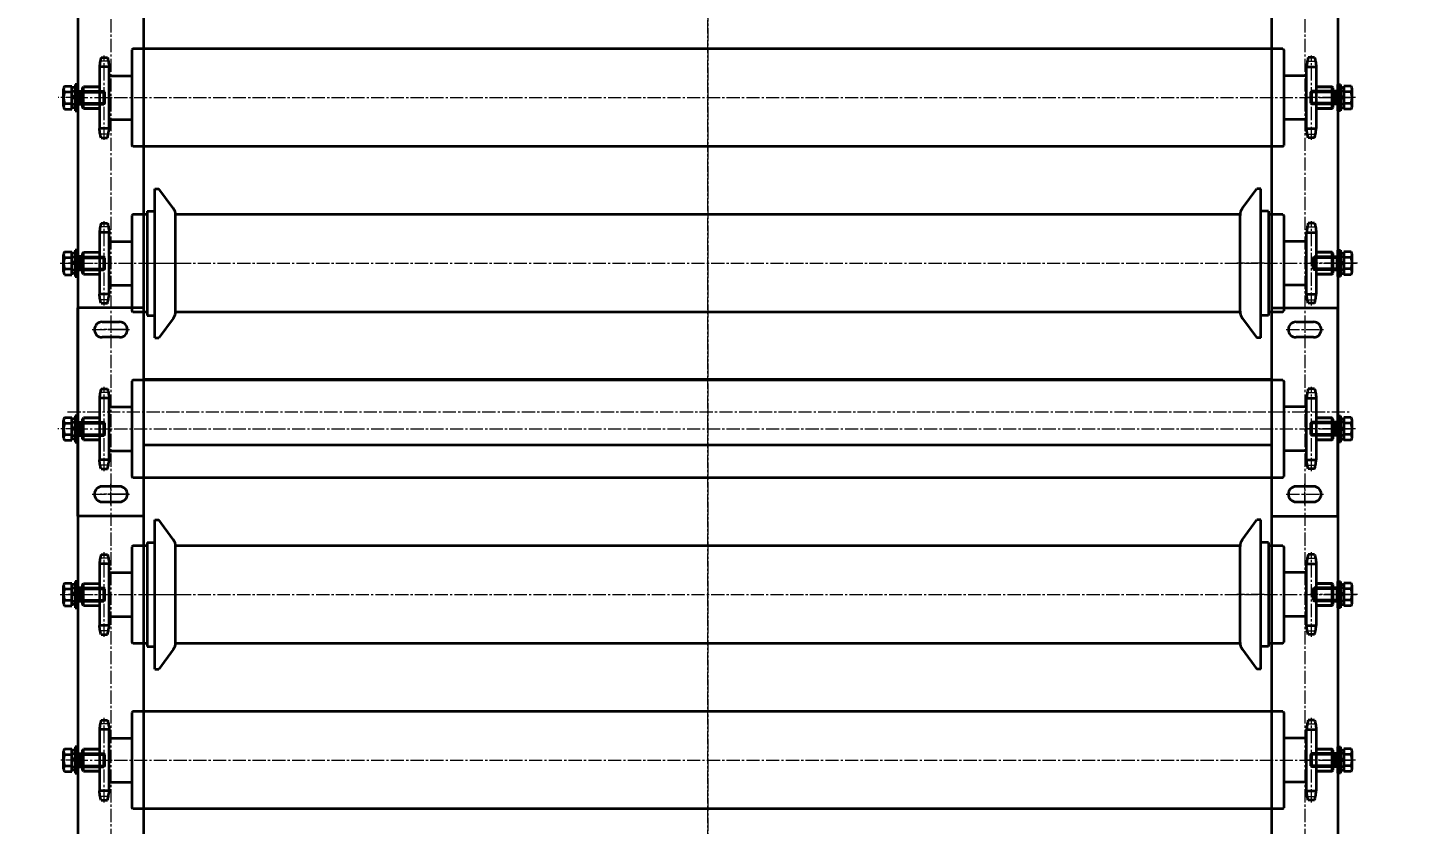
# Model space of a CAD drawing. Header units: millimetres. Extents: x -67280 to 67280, y -47520 to 47520.
# Drawn here: x -47868 to -46603, y -11058 to -10332 of the extents above; entities that cross this region are included whole.
import ezdxf

# ---------------------------------------------------------------- set-up
doc = ezdxf.new("R2010")
doc.units = ezdxf.units.MM
doc.linetypes.add('点画线', pattern=[18, 12, -2, 2, -2])
doc.layers.get('0').update_dxf_attribs({"lineweight": 35})
for name, color, linetype, lineweight in [('EB0', 7, 'Continuous', 35), ('EB0_1', 7, 'Continuous', 35), ('中心线层', 1, '点画线', 18), ('尺寸线层', 4, 'Continuous', 18), ('粗实线层', 7, 'Continuous', 35)]:
    doc.layers.add(name, color=color, linetype=linetype, lineweight=lineweight)
doc.styles.add('标准', font='', dxfattribs={"width": 0.667})
doc.styles.get('标准').set_extended_font_data('宋体')
doc.dimstyles.new('标准', dxfattribs={"dimscale": 160, "dimtxt": 2, "dimasz": 1, "dimexe": 1, "dimexo": 0, "dimgap": 1, "dimtad": 1, "dimdec": 1, "dimdsep": 46, "dimtxsty": '标准', "dimblk": '_CAXARROW', "dimcen": 0, "dimdle": 2, "dimaunit": 1, "dimadec": 0, "dimazin": 2, "dimtfac": 0.707107, "dimtdec": 3, "dimtmove": 0, "dimatfit": 3, "dimfxl": 0, "dimfrac": 2, "dimtolj": 1, "dimarcsym": 0})

# ---------------------------------------------------------------- blocks, each defined once
blk = doc.blocks.new('*X501')
at = {"layer": '尺寸线层', "linetype": 'Continuous', "lineweight": 18}
for points in [[(-51183.3, -8857.3), (-51163.3, -9017.3), (-51203.3, -9017.3)], [(-51183.3, -14032.3), (-51163.3, -13872.3), (-51203.3, -13872.3)]]:
    blk.add_hatch(color=0, dxfattribs=at).paths.add_polyline_path(points, flags=0)
at = {"layer": '尺寸线层', "color": 0}
for p, q in [((-50396.4, -8857.3), (-51343.3, -8857.3)), ((-46008, -14032.3), (-51343.3, -14032.3))]:
    blk.add_line(p, q, dxfattribs=at)
at = {"layer": '尺寸线层', "color": 0, "linetype": 'Continuous', "lineweight": 18}
blk.add_line((-51183.3, -8857.3), (-51183.3, -14032.3), dxfattribs=at)
at = {"layer": '尺寸线层', "color": 0, "insert": (-51503.3, -11444.8), "char_height": 320, "width": 1231.786, "attachment_point": 5, "rotation": 90, "line_spacing_factor": 1.15057, "style": '标准'}
blk.add_mtext('\\T1.1;5175', dxfattribs=at)
blk = doc.blocks.new('_CAXARROW')
blk.add_hatch(color=0).paths.add_polyline_path([(0, 0), (-1, 0.125), (-1, -0.125)], flags=0)
blk = doc.blocks.new('*X1829')
at = {"layer": 'EB0', "linetype": '点画线', "lineweight": 18}
for p, q in [((-545.5, 319.7), (-554.4, 319.7)), ((-550, 248), (-550, 325)), ((545.6, 319.7), (554.5, 319.7)), ((550, 248), (550, 325)), ((-573.5, 286.5), (-592, 286.5)), ((-576.9, 286.5), (588.1, 286.5)), ((590.1, 286.5), (546.6, 286.5)), ((573.5, 286.5), (582.6, 286.5)), ((-545.5, 253.3), (-554.4, 253.3)), ((545.6, 253.3), (554.5, 253.3)), ((-545.5, 168.7), (-554.4, 168.7)), ((-550, 97), (-550, 174)), ((545.6, 168.7), (554.5, 168.7)), ((550, 97), (550, 174)), ((-590.1, 135.5), (-546.6, 135.5)), ((-573.5, 135.5), (-582.6, 135.5)), ((-572.9, 135.5), (592.1, 135.5)), ((-507, 135.5), (-482, 135.5)), ((507, 135.5), (482, 135.5)), ((592.1, 135.5), (548.6, 135.5)), ((573.5, 135.5), (582.6, 135.5)), ((-545.5, 102.3), (-554.4, 102.3)), ((545.6, 102.3), (554.5, 102.3)), ((-545.5, 17.7), (-554.4, 17.7)), ((-550, -54), (-550, 23)), ((545.6, 17.7), (554.5, 17.7)), ((550, -54), (550, 23)), ((-573.5, -15.5), (-592.4, -15.5)), ((-576.9, -15.5), (588.1, -15.5)), ((590.1, -15.5), (546.6, -15.5)), ((573.5, -15.5), (582.6, -15.5)), ((-545.5, -48.7), (-554.4, -48.7)), ((545.6, -48.7), (554.5, -48.7)), ((-545.5, -133.3), (-554.4, -133.3)), ((-550, -205), (-550, -128)), ((545.6, -133.3), (554.5, -133.3)), ((550, -205), (550, -128)), ((-590.1, -166.5), (-546.6, -166.5)), ((-573.5, -166.5), (-582.6, -166.5)), ((-572.9, -166.5), (592.1, -166.5)), ((-507, -166.5), (-482, -166.5)), ((507, -166.5), (482, -166.5)), ((592.1, -166.5), (548.6, -166.5)), ((573.5, -166.5), (582.6, -166.5)), ((-545.5, -199.7), (-554.4, -199.7)), ((545.6, -199.7), (554.5, -199.7)), ((-545.5, -284.3), (-554.4, -284.3)), ((-550, -356), (-550, -279)), ((545.6, -284.3), (554.5, -284.3)), ((550, -356), (550, -279)), ((-573.5, -317.5), (-591.2, -317.5)), ((-576.9, -317.5), (588.1, -317.5)), ((590.1, -317.5), (546.6, -317.5)), ((573.5, -317.5), (582.6, -317.5)), ((-545.5, -350.7), (-554.4, -350.7)), ((545.6, -350.7), (554.5, -350.7))]:
    blk.add_line(p, q, dxfattribs=at)
at = {"layer": 'EB0'}
for p, q in [((-587.1, 278.7), (-587.1, 294.3)), ((-586.3, 296.9), (-579.6, 296.9)), ((-586.3, 291.7), (-579.6, 291.7)), ((-579.6, 276.1), (-579.6, 296.9)), ((-579.6, 295.7), (-579.6, 277.3)), ((-576.5, 295.7), (-579.6, 295.7)), ((-579.6, 280.5), (-579.6, 292.5)), ((-579.6, 292.5), (-550.5, 292.5)), ((-576.5, 298.5), (-576.5, 274.5)), ((-574, 298.5), (-576.5, 298.5)), ((-576.5, 295.7), (-576.5, 277.3)), ((-574, 293), (-576.5, 293)), ((-574, 274.5), (-574, 298.5)), ((-571.6, 280.5), (-571.6, 292.5)), ((-571.6, 291.6), (-549.6, 291.6)), ((-549.6, 291.6), (-550.5, 292.5)), ((-550.5, 280.5), (-550.5, 292.5)), ((-549.6, 281.4), (-549.6, 291.6)), ((549.6, 291.6), (550.5, 292.5)), ((549.6, 281.4), (549.6, 291.6)), ((571.6, 291.6), (549.6, 291.6)), ((579.6, 292.5), (550.5, 292.5)), ((550.5, 280.5), (550.5, 292.5)), ((571.6, 280.5), (571.6, 292.5)), ((574, 274.5), (574, 298.5)), ((574, 298.5), (576.5, 298.5)), ((574, 293), (576.5, 293)), ((576.5, 298.5), (576.5, 274.5)), ((576.5, 295.7), (576.5, 277.3)), ((576.5, 295.7), (579.6, 295.7)), ((579.6, 276.1), (579.6, 296.9)), ((586.3, 296.9), (579.6, 296.9)), ((579.6, 295.7), (579.6, 277.3)), ((579.6, 280.5), (579.6, 292.5)), ((586.3, 291.7), (579.6, 291.7)), ((587.1, 278.7), (587.1, 294.3)), ((-586.3, 281.3), (-579.6, 281.3)), ((-576.5, 287.3), (-579.6, 288.1)), ((-576.9, 285.8), (-579.6, 286.5)), ((-579.6, 280.5), (-550.5, 280.5)), ((-576.5, 285.7), (-576.9, 285.8)), ((-576.5, 280), (-574, 280)), ((-571.6, 281.4), (-549.6, 281.4)), ((-549.6, 281.4), (-550.5, 280.5)), ((549.6, 281.4), (550.5, 280.5)), ((571.6, 281.4), (549.6, 281.4)), ((579.6, 280.5), (550.5, 280.5)), ((576.5, 280), (574, 280)), ((576.5, 287.3), (579.6, 288.1)), ((576.5, 285.7), (576.9, 285.8)), ((576.9, 285.8), (579.6, 286.5)), ((586.3, 281.3), (579.6, 281.3)), ((-586.3, 276.1), (-579.6, 276.1)), ((-576.5, 277.3), (-579.6, 277.3)), ((-576.5, 274.5), (-574, 274.5)), ((576.5, 274.5), (574, 274.5)), ((576.5, 277.3), (579.6, 277.3)), ((586.3, 276.1), (579.6, 276.1)), ((-587.1, 127.7), (-587.1, 143.3)), ((-586.3, 145.9), (-579.6, 145.9)), ((-586.3, 140.7), (-579.6, 140.7)), ((-579.6, 125.1), (-579.6, 145.9)), ((-579.6, 144.7), (-579.6, 126.3)), ((-576.5, 144.7), (-579.6, 144.7)), ((-579.6, 129.5), (-579.6, 141.5)), ((-579.6, 141.5), (-550.5, 141.5)), ((-576.5, 147.5), (-576.5, 123.5)), ((-574, 147.5), (-576.5, 147.5)), ((-576.5, 144.7), (-576.5, 126.3)), ((-574, 142), (-576.5, 142)), ((-574, 123.5), (-574, 147.5)), ((-570, 141.6), (-574, 141.6)), ((-571.6, 129.5), (-571.6, 141.5)), ((-571.6, 140.6), (-549.6, 140.6)), ((-549.6, 140.6), (-550.5, 141.5)), ((-550.5, 129.5), (-550.5, 141.5)), ((-549.6, 130.4), (-549.6, 140.6)), ((551.6, 140.6), (552.5, 141.5)), ((551.6, 130.4), (551.6, 140.6)), ((573.6, 140.6), (551.6, 140.6)), ((579.6, 141.5), (552.5, 141.5)), ((552.5, 129.5), (552.5, 141.5)), ((570, 141.6), (574, 141.6)), ((573.6, 129.5), (573.6, 141.5)), ((574, 123.5), (574, 147.5)), ((574, 147.5), (576.5, 147.5)), ((574, 142), (576.5, 142)), ((576.5, 147.5), (576.5, 123.5)), ((576.5, 144.7), (576.5, 126.3)), ((576.5, 144.7), (579.6, 144.7)), ((579.6, 125.1), (579.6, 145.9)), ((586.3, 145.9), (579.6, 145.9)), ((579.6, 144.7), (579.6, 126.3)), ((579.6, 129.5), (579.6, 141.5)), ((586.3, 140.7), (579.6, 140.7)), ((587.1, 127.7), (587.1, 143.3)), ((-586.3, 130.3), (-579.6, 130.3)), ((-576.5, 136.3), (-579.6, 137.1)), ((-576.9, 134.8), (-579.6, 135.5)), ((-579.6, 129.5), (-550.5, 129.5)), ((-576.5, 134.7), (-576.9, 134.8)), ((-576.5, 129), (-574, 129)), ((-570, 129.4), (-574, 129.4)), ((-571.6, 130.4), (-549.6, 130.4)), ((-549.6, 130.4), (-550.5, 129.5)), ((551.6, 130.4), (552.5, 129.5)), ((573.6, 130.4), (551.6, 130.4)), ((579.6, 129.5), (552.5, 129.5)), ((570, 129.4), (574, 129.4)), ((576.5, 129), (574, 129)), ((576.5, 136.3), (579.6, 137.1)), ((576.5, 134.7), (576.9, 134.8)), ((576.9, 134.8), (579.6, 135.5)), ((586.3, 130.3), (579.6, 130.3)), ((-586.3, 125.1), (-579.6, 125.1)), ((-576.5, 126.3), (-579.6, 126.3)), ((-576.5, 123.5), (-574, 123.5)), ((576.5, 123.5), (574, 123.5)), ((576.5, 126.3), (579.6, 126.3)), ((586.3, 125.1), (579.6, 125.1)), ((-587.1, -23.3), (-587.1, -7.7)), ((-586.3, -5.1), (-579.6, -5.1)), ((-586.3, -10.3), (-579.6, -10.3)), ((-579.6, -25.9), (-579.6, -5.1)), ((-579.6, -6.3), (-579.6, -24.7)), ((-576.5, -6.3), (-579.6, -6.3)), ((-579.6, -21.5), (-579.6, -9.5)), ((-579.6, -9.5), (-550.5, -9.5)), ((-576.5, -3.5), (-576.5, -27.5)), ((-574, -3.5), (-576.5, -3.5)), ((-576.5, -6.3), (-576.5, -24.7)), ((-574, -9), (-576.5, -9)), ((-574, -27.5), (-574, -3.5)), ((-571.6, -21.5), (-571.6, -9.5)), ((-571.6, -10.4), (-549.6, -10.4)), ((-549.6, -10.4), (-550.5, -9.5)), ((-550.5, -21.5), (-550.5, -9.5)), ((-549.6, -20.6), (-549.6, -10.4)), ((549.6, -10.4), (550.5, -9.5)), ((549.6, -20.6), (549.6, -10.4)), ((571.6, -10.4), (549.6, -10.4)), ((579.6, -9.5), (550.5, -9.5)), ((550.5, -21.5), (550.5, -9.5)), ((571.6, -21.5), (571.6, -9.5)), ((574, -27.5), (574, -3.5)), ((574, -3.5), (576.5, -3.5)), ((574, -9), (576.5, -9)), ((576.5, -3.5), (576.5, -27.5)), ((576.5, -6.3), (576.5, -24.7)), ((576.5, -6.3), (579.6, -6.3)), ((579.6, -25.9), (579.6, -5.1)), ((586.3, -5.1), (579.6, -5.1)), ((579.6, -6.3), (579.6, -24.7)), ((579.6, -21.5), (579.6, -9.5)), ((586.3, -10.3), (579.6, -10.3)), ((587.1, -23.3), (587.1, -7.7)), ((-586.3, -20.7), (-579.6, -20.7)), ((-576.5, -14.7), (-579.6, -13.9)), ((-576.9, -16.2), (-579.6, -15.5)), ((-579.6, -21.5), (-550.5, -21.5)), ((-576.5, -24.7), (-579.6, -24.7)), ((-576.5, -16.3), (-576.9, -16.2)), ((-576.5, -22), (-574, -22)), ((-571.6, -20.6), (-549.6, -20.6)), ((-549.6, -20.6), (-550.5, -21.5)), ((549.6, -20.6), (550.5, -21.5)), ((571.6, -20.6), (549.6, -20.6)), ((579.6, -21.5), (550.5, -21.5)), ((576.5, -22), (574, -22)), ((576.5, -14.7), (579.6, -13.9)), ((576.5, -16.3), (576.9, -16.2)), ((576.5, -24.7), (579.6, -24.7)), ((576.9, -16.2), (579.6, -15.5)), ((586.3, -20.7), (579.6, -20.7)), ((-586.3, -25.9), (-579.6, -25.9)), ((-576.5, -27.5), (-574, -27.5)), ((576.5, -27.5), (574, -27.5)), ((586.3, -25.9), (579.6, -25.9)), ((-587.1, -174.3), (-587.1, -158.7)), ((-586.3, -156.1), (-579.6, -156.1)), ((-586.3, -161.3), (-579.6, -161.3)), ((-579.6, -176.9), (-579.6, -156.1)), ((-579.6, -157.3), (-579.6, -175.7)), ((-576.5, -157.3), (-579.6, -157.3)), ((-579.6, -172.5), (-579.6, -160.5)), ((-579.6, -160.5), (-550.5, -160.5)), ((-576.5, -154.5), (-576.5, -178.5)), ((-574, -154.5), (-576.5, -154.5)), ((-576.5, -157.3), (-576.5, -175.7)), ((-574, -160), (-576.5, -160)), ((-574, -178.5), (-574, -154.5)), ((-570, -160.4), (-574, -160.4)), ((-571.6, -172.5), (-571.6, -160.5)), ((-571.6, -161.4), (-549.6, -161.4)), ((-549.6, -161.4), (-550.5, -160.5)), ((-550.5, -172.5), (-550.5, -160.5)), ((-549.6, -171.6), (-549.6, -161.4)), ((551.6, -161.4), (552.5, -160.5)), ((551.6, -171.6), (551.6, -161.4)), ((573.6, -161.4), (551.6, -161.4)), ((579.6, -160.5), (552.5, -160.5)), ((552.5, -172.5), (552.5, -160.5)), ((570, -160.4), (574, -160.4)), ((573.6, -172.5), (573.6, -160.5)), ((574, -178.5), (574, -154.5)), ((574, -154.5), (576.5, -154.5)), ((574, -160), (576.5, -160)), ((576.5, -154.5), (576.5, -178.5)), ((576.5, -157.3), (576.5, -175.7)), ((576.5, -157.3), (579.6, -157.3)), ((579.6, -176.9), (579.6, -156.1)), ((586.3, -156.1), (579.6, -156.1)), ((579.6, -157.3), (579.6, -175.7)), ((579.6, -172.5), (579.6, -160.5)), ((586.3, -161.3), (579.6, -161.3)), ((587.1, -174.3), (587.1, -158.7)), ((-586.3, -171.7), (-579.6, -171.7)), ((-586.3, -176.9), (-579.6, -176.9)), ((-576.5, -165.7), (-579.6, -164.9)), ((-576.9, -167.2), (-579.6, -166.5)), ((-579.6, -172.5), (-550.5, -172.5)), ((-576.5, -175.7), (-579.6, -175.7)), ((-576.5, -167.3), (-576.9, -167.2)), ((-576.5, -173), (-574, -173)), ((-570, -172.6), (-574, -172.6)), ((-571.6, -171.6), (-549.6, -171.6)), ((-549.6, -171.6), (-550.5, -172.5)), ((551.6, -171.6), (552.5, -172.5)), ((573.6, -171.6), (551.6, -171.6)), ((579.6, -172.5), (552.5, -172.5)), ((570, -172.6), (574, -172.6)), ((576.5, -173), (574, -173)), ((576.5, -165.7), (579.6, -164.9)), ((576.5, -167.3), (576.9, -167.2)), ((576.5, -175.7), (579.6, -175.7)), ((576.9, -167.2), (579.6, -166.5)), ((586.3, -171.7), (579.6, -171.7)), ((586.3, -176.9), (579.6, -176.9)), ((-576.5, -178.5), (-574, -178.5)), ((576.5, -178.5), (574, -178.5)), ((-587.1, -325.3), (-587.1, -309.7)), ((-586.3, -307.1), (-579.6, -307.1)), ((-586.3, -312.3), (-579.6, -312.3)), ((-579.6, -327.9), (-579.6, -307.1)), ((-579.6, -308.3), (-579.6, -326.7)), ((-576.5, -308.3), (-579.6, -308.3)), ((-579.6, -323.5), (-579.6, -311.5)), ((-579.6, -311.5), (-550.5, -311.5)), ((-576.5, -316.7), (-579.6, -315.9)), ((-576.5, -305.5), (-576.5, -329.5)), ((-574, -305.5), (-576.5, -305.5)), ((-576.5, -308.3), (-576.5, -326.7)), ((-574, -311), (-576.5, -311)), ((-574, -329.5), (-574, -305.5)), ((-571.6, -323.5), (-571.6, -311.5)), ((-571.6, -312.4), (-549.6, -312.4)), ((-549.6, -312.4), (-550.5, -311.5)), ((-550.5, -323.5), (-550.5, -311.5)), ((-549.6, -322.6), (-549.6, -312.4)), ((549.6, -312.4), (550.5, -311.5)), ((549.6, -322.6), (549.6, -312.4)), ((571.6, -312.4), (549.6, -312.4)), ((579.6, -311.5), (550.5, -311.5)), ((550.5, -323.5), (550.5, -311.5)), ((571.6, -323.5), (571.6, -311.5)), ((574, -329.5), (574, -305.5)), ((574, -305.5), (576.5, -305.5)), ((574, -311), (576.5, -311)), ((576.5, -305.5), (576.5, -329.5)), ((576.5, -308.3), (576.5, -326.7)), ((576.5, -308.3), (579.6, -308.3)), ((576.5, -316.7), (579.6, -315.9)), ((579.6, -327.9), (579.6, -307.1)), ((586.3, -307.1), (579.6, -307.1)), ((579.6, -308.3), (579.6, -326.7)), ((579.6, -323.5), (579.6, -311.5)), ((586.3, -312.3), (579.6, -312.3)), ((587.1, -325.3), (587.1, -309.7)), ((-586.3, -322.7), (-579.6, -322.7)), ((-586.3, -327.9), (-579.6, -327.9)), ((-576.9, -318.2), (-579.6, -317.5)), ((-579.6, -323.5), (-550.5, -323.5)), ((-576.5, -326.7), (-579.6, -326.7)), ((-576.5, -318.3), (-576.9, -318.2)), ((-576.5, -324), (-574, -324)), ((-571.6, -322.6), (-549.6, -322.6)), ((-549.6, -322.6), (-550.5, -323.5)), ((549.6, -322.6), (550.5, -323.5)), ((571.6, -322.6), (549.6, -322.6)), ((579.6, -323.5), (550.5, -323.5)), ((576.5, -324), (574, -324)), ((576.5, -318.3), (576.9, -318.2)), ((576.5, -326.7), (579.6, -326.7)), ((576.9, -318.2), (579.6, -317.5)), ((586.3, -322.7), (579.6, -322.7)), ((586.3, -327.9), (579.6, -327.9)), ((-576.5, -329.5), (-574, -329.5)), ((576.5, -329.5), (574, -329.5))]:
    blk.add_line(p, q, dxfattribs=at)
at = {"layer": 'EB0', "linetype": 'Continuous', "lineweight": 18}
for p, q in [((-574, 296.7), (-576.5, 294.2)), ((574, 296.7), (576.5, 294.2)), ((-574, 279.7), (-576.5, 277.2)), ((574, 279.7), (576.5, 277.2)), ((-574, 275.5), (-575, 274.5)), ((574, 275.5), (575, 274.5)), ((-576.5, 143.5), (-574, 146)), ((574, 145.8), (575.7, 147.5)), ((574.4, 142), (576.5, 144.1)), ((-576.5, 126.5), (-574, 129)), ((574, 124.6), (576.5, 127.1)), ((-575.3, 123.5), (-574, 124.8)), ((-574, -5.3), (-576.5, -7.8)), ((574, -5.3), (576.5, -7.8)), ((-574, -22.3), (-576.5, -24.8)), ((574, -22.3), (576.5, -24.8)), ((-574, -26.5), (-575, -27.5)), ((574, -26.5), (575, -27.5)), ((-576.5, -158.5), (-574, -156)), ((574, -156.2), (575.7, -154.5)), ((574.4, -160), (576.5, -157.9)), ((-576.5, -175.5), (-574, -173)), ((574, -177.4), (576.5, -174.9)), ((-575.3, -178.5), (-574, -177.2)), ((-574, -307.3), (-576.5, -309.8)), ((574, -307.3), (576.5, -309.8)), ((-574, -324.3), (-576.5, -326.8)), ((-574, -328.5), (-575, -329.5)), ((574, -324.3), (576.5, -326.8)), ((574, -328.5), (575, -329.5))]:
    blk.add_line(p, q, dxfattribs=at)
at = {"layer": 'EB0', "color": 1, "linetype": '点画线', "lineweight": 18}
for p, q in [((-571, 286.5), (-579.5, 286.5)), ((571, 286.5), (579.5, 286.5)), ((-571, 135.5), (-579.5, 135.5)), ((573, 135.5), (581.5, 135.5)), ((-571, -15.5), (-579.5, -15.5)), ((571, -15.5), (579.5, -15.5)), ((-571, -166.5), (-579.5, -166.5)), ((573, -166.5), (581.5, -166.5)), ((-571, -317.5), (-579.5, -317.5)), ((571, -317.5), (579.5, -317.5))]:
    blk.add_line(p, q, dxfattribs=at)
at = {"layer": 'EB0'}
for centre, radius, start, end in [((-582.3, 294.3), 4.79, 147.1328, 212.8672), ((-569.1, 286.5), 18, 163.2213, 196.7787), ((582.3, 294.3), 4.79, 327.1328, 32.8672), ((569.1, 286.5), 18, 343.2213, 16.7787), ((-582.3, 278.7), 4.79, 147.1328, 212.8672), ((582.3, 278.7), 4.79, 327.1328, 32.8672), ((-582.3, 143.3), 4.79, 147.1328, 212.8672), ((-569.1, 135.5), 18, 163.2213, 196.7787), ((582.3, 143.3), 4.79, 327.1328, 32.8672), ((569.1, 135.5), 18, 343.2213, 16.7787), ((-582.3, 127.7), 4.79, 147.1328, 212.8672), ((582.3, 127.7), 4.79, 327.1328, 32.8672), ((-582.3, -7.7), 4.79, 147.1328, 212.8672), ((-569.1, -15.5), 18, 163.2213, 196.7787), ((582.3, -7.7), 4.79, 327.1328, 32.8672), ((569.1, -15.5), 18, 343.2213, 16.7787), ((-582.3, -23.3), 4.79, 147.1328, 212.8672), ((582.3, -23.3), 4.79, 327.1328, 32.8672), ((-582.3, -158.7), 4.79, 147.1328, 212.8672), ((-569.1, -166.5), 18, 163.2213, 196.7787), ((582.3, -158.7), 4.79, 327.1328, 32.8672), ((569.1, -166.5), 18, 343.2213, 16.7787), ((-582.3, -174.3), 4.79, 147.1328, 212.8672), ((582.3, -174.3), 4.79, 327.1328, 32.8672), ((-582.3, -309.7), 4.79, 147.1328, 212.8672), ((-569.1, -317.5), 18, 163.2213, 196.7787), ((582.3, -309.7), 4.79, 327.1328, 32.8672), ((569.1, -317.5), 18, 343.2213, 16.7787), ((-582.3, -325.3), 4.79, 147.1328, 212.8672), ((582.3, -325.3), 4.79, 327.1328, 32.8672)]:
    blk.add_arc(centre, radius, start, end, dxfattribs=at)
at = {"layer": 'EB0_1'}
for p, q in [((-574, 1690), (-574, -1030)), ((-514, -1030), (-514, 1690)), ((514, -1030), (514, 1690)), ((574, 1690), (574, -1030)), ((-574, -95), (-574, 95)), ((-514, 95), (-574, 95)), ((-514, -95), (-514, 95)), ((514, -95), (514, 95)), ((514, 95), (574, 95)), ((574, -95), (574, 95)), ((-552, 82), (-536, 82)), ((536, 82), (552, 82)), ((-536, 68), (-552, 68)), ((552, 68), (536, 68)), ((-514, 30), (514, 30)), ((-514, -30), (514, -30)), ((-536, -68), (-552, -68)), ((552, -68), (536, -68)), ((-552, -82), (-536, -82)), ((536, -82), (552, -82)), ((-514, -95), (-574, -95)), ((514, -95), (574, -95))]:
    blk.add_line(p, q, dxfattribs=at)
at = {"layer": 'EB0_1', "linetype": 'Continuous', "lineweight": 35}
for p, q in [((554.5, 125.5), (569, 125.5)), ((554.5, -176.5), (569, -176.5))]:
    blk.add_line(p, q, dxfattribs=at)
at = {"layer": 'EB0_1'}
for centre, start, end in [((-552, 75), 90, 270), ((-536, 75), 270, 90), ((536, 75), 90, 270), ((552, 75), 270, 90), ((-552, -75), 90, 270), ((-536, -75), 270, 90), ((536, -75), 90, 270), ((552, -75), 270, 90)]:
    blk.add_arc(centre, 7, start, end, dxfattribs=at)
at = {"layer": '中心线层'}
blk.add_line((0, 1790), (0, -1033), dxfattribs=at)
at = {"layer": '中心线层', "linetype": '点画线', "lineweight": 18}
for p, q in [((-544, 1690), (-544, -1030)), ((544, 1690), (544, -1030)), ((-544, 84.5), (-544, 65.5)), ((-544, 84.5), (-544, 65.5)), ((544, 84.5), (544, 65.5)), ((-560.9, 75), (-526, 75)), ((-534.5, 75), (-553.5, 75)), ((-529.5, 75), (-548.5, 75)), ((527.1, 75), (562, 75)), ((-583.5, 0), (585.2, 0)), ((-560.9, -75), (-526, -75)), ((-534.5, -75), (-553.5, -75)), ((-529.5, -75), (-548.5, -75)), ((-544, -84.5), (-544, -65.5)), ((-544, -84.5), (-544, -65.5)), ((527.1, -75), (562, -75)), ((544, -84.5), (544, -65.5))]:
    blk.add_line(p, q, dxfattribs=at)
at = {"layer": '粗实线层', "linetype": 'Continuous', "lineweight": 35}
for p, q in [((-524, 331), (-525, 330)), ((-525, 330), (-525, 243)), ((524, 331), (-524, 331)), ((524, 331), (525, 330)), ((525, 330), (525, 243)), ((-552.9, 323), (-547.1, 323)), ((552.9, 323), (547.1, 323)), ((-554.4, 314.6), (-554.4, 258.4)), ((-545.5, 314.6), (-554.4, 314.6)), ((-545.5, 258.4), (-545.5, 314.6)), ((-545.5, 306.5), (-525, 306.5)), ((545.6, 306.5), (525, 306.5)), ((545.6, 314.6), (554.5, 314.6)), ((545.6, 258.4), (545.6, 314.6)), ((554.5, 314.6), (554.5, 258.4)), ((-570, 295.5), (-569, 296.5)), ((-570, 277.5), (-570, 295.5)), ((-569, 276.5), (-569, 296.5)), ((-554.4, 296.5), (-569, 296.5)), ((-569, 296.5), (-554.4, 296.5)), ((554.5, 296.5), (569, 296.5)), ((569, 296.5), (554.5, 296.5)), ((570, 295.5), (569, 296.5)), ((569, 276.5), (569, 296.5)), ((570, 277.5), (570, 295.5)), ((-569, 276.5), (-570, 277.5)), ((-554.4, 276.5), (-569, 276.5)), ((-569, 276.5), (-554.4, 276.5)), ((-545.5, 266.5), (-525, 266.5)), ((545.6, 266.5), (525, 266.5)), ((554.5, 276.5), (569, 276.5)), ((569, 276.5), (554.5, 276.5)), ((569, 276.5), (570, 277.5)), ((-545.5, 258.4), (-554.4, 258.4)), ((545.6, 258.4), (554.5, 258.4)), ((-552.9, 250), (-547.1, 250)), ((-524, 242), (-525, 243)), ((524, 242), (-524, 242)), ((524, 242), (525, 243)), ((552.9, 250), (547.1, 250)), ((-504, 203.5), (-500.3, 203.5)), ((-504, 67.5), (-504, 203.5)), ((-487.1, 185.7), (-500.3, 203.5)), ((487.1, 185.7), (500.3, 203.5)), ((504, 203.5), (500.3, 203.5)), ((504, 67.5), (504, 203.5)), ((-524, 180), (-525, 179)), ((-525, 179), (-525, 92)), ((-511, 180), (-524, 180)), ((-511, 183), (-504, 183)), ((-511, 183), (-511, 88)), ((485, 180), (-485, 180)), ((-485, 91.8), (-485, 179.2)), ((485, 91.8), (485, 179.2)), ((511, 183), (504, 183)), ((511, 183), (511, 88)), ((524, 180), (511, 180)), ((524, 180), (525, 179)), ((525, 179), (525, 92)), ((-552.9, 172), (-547.1, 172)), ((552.9, 172), (547.1, 172)), ((-545.5, 163.6), (-554.4, 163.6)), ((-554.4, 163.6), (-554.4, 107.4)), ((-545.5, 107.4), (-545.5, 163.6)), ((-545.5, 155.5), (-525, 155.5)), ((545.6, 155.5), (525, 155.5)), ((545.6, 163.6), (554.5, 163.6)), ((545.6, 107.4), (545.6, 163.6)), ((554.5, 163.6), (554.5, 107.4)), ((-570, 144.5), (-569, 145.5)), ((-570, 126.5), (-570, 144.5)), ((-569, 125.5), (-569, 145.5)), ((-569, 145.5), (-554.4, 145.5)), ((554.5, 145.5), (569, 145.5)), ((569, 145.5), (554.5, 145.5)), ((570, 144.5), (569, 145.5)), ((569, 125.5), (569, 145.5)), ((570, 126.5), (570, 144.5)), ((-569, 125.5), (-570, 126.5)), ((569, 125.5), (570, 126.5)), ((-569, 125.5), (-554.4, 125.5)), ((-545.5, 115.5), (-525, 115.5)), ((545.6, 115.5), (525, 115.5)), ((569, 125.5), (554.5, 125.5)), ((-545.5, 107.4), (-554.4, 107.4)), ((545.6, 107.4), (554.5, 107.4)), ((-552.9, 99), (-547.1, 99)), ((-524, 91), (-525, 92)), ((-511, 91), (-524, 91)), ((485, 91), (-485, 91)), ((524, 91), (511, 91)), ((524, 91), (525, 92)), ((552.9, 99), (547.1, 99)), ((-511, 88), (-504, 88)), ((-487.1, 85.3), (-500.3, 67.5)), ((487.1, 85.3), (500.3, 67.5)), ((511, 88), (504, 88)), ((-504, 67.5), (-500.3, 67.5)), ((504, 67.5), (500.3, 67.5)), ((-524, 29), (-525, 28)), ((-525, 28), (-525, -59)), ((524, 29), (-524, 29)), ((524, 29), (525, 28)), ((525, 28), (525, -59)), ((-552.9, 21), (-547.1, 21)), ((552.9, 21), (547.1, 21)), ((-554.4, 12.6), (-554.4, -43.6)), ((-545.5, 12.6), (-554.4, 12.6)), ((-545.5, -43.6), (-545.5, 12.6)), ((-545.5, 4.5), (-525, 4.5)), ((545.6, 4.5), (525, 4.5)), ((545.6, 12.6), (554.5, 12.6)), ((545.6, -43.6), (545.6, 12.6)), ((554.5, 12.6), (554.5, -43.6)), ((-570, -6.5), (-569, -5.5)), ((-570, -24.5), (-570, -6.5)), ((-569, -25.5), (-569, -5.5)), ((-554.4, -5.5), (-569, -5.5)), ((-569, -5.5), (-554.4, -5.5)), ((554.5, -5.5), (569, -5.5)), ((569, -5.5), (554.5, -5.5)), ((570, -6.5), (569, -5.5)), ((569, -25.5), (569, -5.5)), ((570, -24.5), (570, -6.5)), ((-569, -25.5), (-570, -24.5)), ((569, -25.5), (570, -24.5)), ((-554.4, -25.5), (-569, -25.5)), ((-569, -25.5), (-554.4, -25.5)), ((-545.5, -35.5), (-525, -35.5)), ((545.6, -35.5), (525, -35.5)), ((554.5, -25.5), (569, -25.5)), ((569, -25.5), (554.5, -25.5)), ((-545.5, -43.6), (-554.4, -43.6)), ((545.6, -43.6), (554.5, -43.6)), ((-552.9, -52), (-547.1, -52)), ((-524, -60), (-525, -59)), ((524, -60), (-524, -60)), ((524, -60), (525, -59)), ((552.9, -52), (547.1, -52)), ((-504, -98.5), (-500.3, -98.5)), ((-504, -234.5), (-504, -98.5)), ((-487.1, -116.3), (-500.3, -98.5)), ((487.1, -116.3), (500.3, -98.5)), ((504, -98.5), (500.3, -98.5)), ((504, -234.5), (504, -98.5)), ((-524, -122), (-525, -123)), ((-525, -123), (-525, -210)), ((-511, -122), (-524, -122)), ((-511, -119), (-504, -119)), ((-511, -119), (-511, -214)), ((485, -122), (-485, -122)), ((-485, -210.2), (-485, -122.8)), ((485, -210.2), (485, -122.8)), ((511, -119), (504, -119)), ((511, -119), (511, -214)), ((524, -122), (511, -122)), ((524, -122), (525, -123)), ((525, -123), (525, -210)), ((-545.5, -138.4), (-554.4, -138.4)), ((-554.4, -138.4), (-554.4, -194.6)), ((-552.9, -130), (-547.1, -130)), ((-545.5, -194.6), (-545.5, -138.4)), ((545.6, -138.4), (554.5, -138.4)), ((545.6, -194.6), (545.6, -138.4)), ((552.9, -130), (547.1, -130)), ((554.5, -138.4), (554.5, -194.6)), ((-545.5, -146.5), (-525, -146.5)), ((545.6, -146.5), (525, -146.5)), ((-570, -157.5), (-569, -156.5)), ((-570, -175.5), (-570, -157.5)), ((-569, -176.5), (-569, -156.5)), ((-569, -156.5), (-554.4, -156.5)), ((554.5, -156.5), (569, -156.5)), ((569, -156.5), (554.5, -156.5)), ((570, -157.5), (569, -156.5)), ((569, -176.5), (569, -156.5)), ((570, -175.5), (570, -157.5)), ((-569, -176.5), (-570, -175.5)), ((-569, -176.5), (-554.4, -176.5)), ((569, -176.5), (554.5, -176.5)), ((569, -176.5), (570, -175.5)), ((-545.5, -186.5), (-525, -186.5)), ((545.6, -186.5), (525, -186.5)), ((-545.5, -194.6), (-554.4, -194.6)), ((545.6, -194.6), (554.5, -194.6)), ((-552.9, -203), (-547.1, -203)), ((-524, -211), (-525, -210)), ((-511, -211), (-524, -211)), ((-511, -214), (-504, -214)), ((485, -211), (-485, -211)), ((511, -214), (504, -214)), ((524, -211), (511, -211)), ((524, -211), (525, -210)), ((552.9, -203), (547.1, -203)), ((-487.1, -216.7), (-500.3, -234.5)), ((487.1, -216.7), (500.3, -234.5)), ((-504, -234.5), (-500.3, -234.5)), ((504, -234.5), (500.3, -234.5)), ((-524, -273), (-525, -274)), ((-525, -274), (-525, -361)), ((524, -273), (-524, -273)), ((524, -273), (525, -274)), ((525, -274), (525, -361)), ((-554.4, -289.4), (-554.4, -345.6)), ((-545.5, -289.4), (-554.4, -289.4)), ((-552.9, -281), (-547.1, -281)), ((-545.5, -345.6), (-545.5, -289.4)), ((545.6, -289.4), (554.5, -289.4)), ((545.6, -345.6), (545.6, -289.4)), ((552.9, -281), (547.1, -281)), ((554.5, -289.4), (554.5, -345.6)), ((-545.5, -297.5), (-525, -297.5)), ((545.6, -297.5), (525, -297.5)), ((-570, -308.5), (-569, -307.5)), ((-570, -326.5), (-570, -308.5)), ((-569, -327.5), (-569, -307.5)), ((-554.4, -307.5), (-569, -307.5)), ((-569, -307.5), (-554.4, -307.5)), ((554.5, -307.5), (569, -307.5)), ((569, -307.5), (554.5, -307.5)), ((570, -308.5), (569, -307.5)), ((569, -327.5), (569, -307.5)), ((570, -326.5), (570, -308.5)), ((-569, -327.5), (-570, -326.5)), ((-554.4, -327.5), (-569, -327.5)), ((-569, -327.5), (-554.4, -327.5)), ((554.5, -327.5), (569, -327.5)), ((569, -327.5), (554.5, -327.5)), ((569, -327.5), (570, -326.5)), ((-545.5, -337.5), (-525, -337.5)), ((545.6, -337.5), (525, -337.5)), ((-545.5, -345.6), (-554.4, -345.6)), ((-552.9, -354), (-547.1, -354)), ((545.6, -345.6), (554.5, -345.6)), ((552.9, -354), (547.1, -354)), ((-524, -362), (-525, -361)), ((524, -362), (-524, -362)), ((524, -362), (525, -361))]:
    blk.add_line(p, q, dxfattribs=at)
for centre, start, end in [((-496, 179.2), 0, 36.4128), ((496, 179.2), 143.5872, 180), ((-496, 91.8), 323.5872, 0), ((496, 91.8), 180, 216.4128), ((-496, -122.8), 360, 36.4128), ((496, -122.8), 143.5872, 180), ((-496, -210.2), 323.5872, 0), ((496, -210.2), 180, 216.4128)]:
    blk.add_arc(centre, 11, start, end, dxfattribs=at)
for points, knots in [([(-552.9, 323), (-553.2, 321.9), (-553.9, 319.1), (-554.2, 316.3), (-554.4, 314.6)], [0, 0, 0, 0, 1910.852669, 4775.56778, 4775.56778, 4775.56778, 4775.56778]), ([(-547.1, 323), (-546.8, 321.9), (-546.1, 319.1), (-545.8, 316.3), (-545.5, 314.6)], [0, 0, 0, 0, 1893.483305, 4732.158585, 4732.158585, 4732.158585, 4732.158585]), ([(547.1, 323), (546.8, 321.9), (546.1, 319.1), (545.8, 316.3), (545.6, 314.6)], [0, 0, 0, 0, 1179.311365, 2947.313231, 2947.313231, 2947.313231, 2947.313231]), ([(552.9, 323), (553.2, 321.9), (553.9, 319.1), (554.2, 316.3), (554.5, 314.6)], [0, 0, 0, 0, 1193.986211, 2983.988337, 2983.988337, 2983.988337, 2983.988337]), ([(-552.9, 250), (-553.2, 251.1), (-553.9, 253.9), (-554.2, 256.7), (-554.4, 258.4)], [0, 0, 0, 0, 1785.606569, 4462.555033, 4462.555033, 4462.555033, 4462.555033]), ([(-547.1, 250), (-546.8, 251.1), (-546.1, 253.9), (-545.8, 256.7), (-545.5, 258.4)], [0, 0, 0, 0, 1767.905121, 4418.315901, 4418.315901, 4418.315901, 4418.315901]), ([(547.1, 250), (546.8, 251.1), (546.1, 253.9), (545.8, 256.7), (545.6, 258.4)], [0, 0, 0, 0, 1177.854389, 2943.671984, 2943.671984, 2943.671984, 2943.671984]), ([(552.9, 250), (553.2, 251.1), (553.9, 253.9), (554.2, 256.7), (554.5, 258.4)], [0, 0, 0, 0, 1193.98521, 2983.985836, 2983.985836, 2983.985836, 2983.985836]), ([(-552.9, 172), (-553.2, 170.9), (-553.9, 168.1), (-554.2, 165.3), (-554.4, 163.6)], [0, 0, 0, 0, 1636.89949, 4090.909043, 4090.909043, 4090.909043, 4090.909043]), ([(-547.1, 172), (-546.8, 170.9), (-546.1, 168.1), (-545.8, 165.3), (-545.5, 163.6)], [0, 0, 0, 0, 1618.788723, 4045.646946, 4045.646946, 4045.646946, 4045.646946]), ([(547.1, 172), (546.8, 170.9), (546.1, 168.1), (545.8, 165.3), (545.6, 163.6)], [0, 0, 0, 0, 1203.336189, 3007.35563, 3007.35563, 3007.35563, 3007.35563]), ([(552.9, 172), (553.2, 170.9), (553.9, 168.1), (554.2, 165.3), (554.5, 163.6)], [0, 0, 0, 0, 1220.861781, 3051.155265, 3051.155265, 3051.155265, 3051.155265]), ([(-552.9, 99), (-553.2, 100.1), (-553.9, 102.9), (-554.2, 105.7), (-554.4, 107.4)], [0, 0, 0, 0, 1529.2697, 3821.922654, 3821.922654, 3821.922654, 3821.922654]), ([(-547.1, 99), (-546.8, 100.1), (-546.1, 102.9), (-545.8, 105.7), (-545.5, 107.4)], [0, 0, 0, 0, 1510.931738, 3776.092757, 3776.092757, 3776.092757, 3776.092757]), ([(547.1, 99), (546.8, 100.1), (546.1, 102.9), (545.8, 105.7), (545.6, 107.4)], [0, 0, 0, 0, 1253.021938, 3131.529339, 3131.529339, 3131.529339, 3131.529339]), ([(552.9, 99), (553.2, 100.1), (553.9, 102.9), (554.2, 105.7), (554.5, 107.4)], [0, 0, 0, 0, 1271.150466, 3176.835821, 3176.835821, 3176.835821, 3176.835821]), ([(-552.9, 21), (-553.2, 19.9), (-553.9, 17.1), (-554.2, 14.3), (-554.4, 12.6)], [0, 0, 0, 0, 1409.827281, 3523.41436, 3523.41436, 3523.41436, 3523.41436]), ([(-547.1, 21), (-546.8, 19.9), (-546.1, 17.1), (-545.8, 14.3), (-545.5, 12.6)], [0, 0, 0, 0, 1391.345183, 3477.224242, 3477.224242, 3477.224242, 3477.224242]), ([(547.1, 21), (546.8, 19.9), (546.1, 17.1), (545.8, 14.3), (545.6, 12.6)], [0, 0, 0, 0, 1338.737187, 3345.747308, 3345.747308, 3345.747308, 3345.747308]), ([(552.9, 21), (553.2, 19.9), (553.9, 17.1), (554.2, 14.3), (554.5, 12.6)], [0, 0, 0, 0, 1357.199709, 3391.888504, 3391.888504, 3391.888504, 3391.888504]), ([(-552.9, -52), (-553.2, -50.9), (-553.9, -48.1), (-554.2, -45.3), (-554.4, -43.6)], [0, 0, 0, 0, 1329.08843, 3321.633314, 3321.633314, 3321.633314, 3321.633314]), ([(-547.1, -52), (-546.8, -50.9), (-546.1, -48.1), (-545.8, -45.3), (-545.5, -43.6)], [0, 0, 0, 0, 1310.698201, 3275.67279, 3275.67279, 3275.67279, 3275.67279]), ([(547.1, -52), (546.8, -50.9), (546.1, -48.1), (545.8, -45.3), (545.6, -43.6)], [0, 0, 0, 0, 1426.201008, 3564.335278, 3564.335278, 3564.335278, 3564.335278]), ([(552.9, -52), (553.2, -50.9), (553.9, -48.1), (554.2, -45.3), (554.5, -43.6)], [0, 0, 0, 0, 1444.660996, 3610.470141, 3610.470141, 3610.470141, 3610.470141]), ([(-552.9, -130), (-553.2, -131.1), (-553.9, -133.9), (-554.2, -136.7), (-554.4, -138.4)], [0, 0, 0, 0, 1253.87755, 3133.667666, 3133.667666, 3133.667666, 3133.667666]), ([(-547.1, -130), (-546.8, -131.1), (-546.1, -133.9), (-545.8, -136.7), (-545.5, -138.4)], [0, 0, 0, 0, 1236.002592, 3088.994903, 3088.994903, 3088.994903, 3088.994903]), ([(547.1, -130), (546.8, -131.1), (546.1, -133.9), (545.8, -136.7), (545.6, -138.4)], [0, 0, 0, 0, 1553.339684, 3882.077915, 3882.077915, 3882.077915, 3882.077915]), ([(552.9, -130), (553.2, -131.1), (553.9, -133.9), (554.2, -136.7), (554.5, -138.4)], [0, 0, 0, 0, 1571.569398, 3927.637281, 3927.637281, 3927.637281, 3927.637281]), ([(-552.9, -203), (-553.2, -201.9), (-553.9, -199.1), (-554.2, -196.3), (-554.4, -194.6)], [0, 0, 0, 0, 1213.12579, 3031.821619, 3031.821619, 3031.821619, 3031.821619]), ([(-547.1, -203), (-546.8, -201.9), (-546.1, -199.1), (-545.8, -196.3), (-545.5, -194.6)], [0, 0, 0, 0, 1196.026227, 2989.086708, 2989.086708, 2989.086708, 2989.086708]), ([(547.1, -203), (546.8, -201.9), (546.1, -199.1), (545.8, -196.3), (545.6, -194.6)], [0, 0, 0, 0, 1665.810823, 4163.163712, 4163.163712, 4163.163712, 4163.163712]), ([(552.9, -203), (553.2, -201.9), (553.9, -199.1), (554.2, -196.3), (554.5, -194.6)], [0, 0, 0, 0, 1683.773739, 4208.056301, 4208.056301, 4208.056301, 4208.056301]), ([(-552.9, -281), (-553.2, -282.1), (-553.9, -284.9), (-554.2, -287.7), (-554.4, -289.4)], [0, 0, 0, 0, 1200.314561, 2999.804033, 2999.804033, 2999.804033, 2999.804033]), ([(-547.1, -281), (-546.8, -282.1), (-546.1, -284.9), (-545.8, -287.7), (-545.5, -289.4)], [0, 0, 0, 0, 1184.838955, 2961.127682, 2961.127682, 2961.127682, 2961.127682]), ([(547.1, -281), (546.8, -282.1), (546.1, -284.9), (545.8, -287.7), (545.6, -289.4)], [0, 0, 0, 0, 1820.017936, 4548.555287, 4548.555287, 4548.555287, 4548.555287]), ([(552.9, -281), (553.2, -282.1), (553.9, -284.9), (554.2, -287.7), (554.5, -289.4)], [0, 0, 0, 0, 1837.541104, 4592.348867, 4592.348867, 4592.348867, 4592.348867]), ([(-552.9, -354), (-553.2, -352.9), (-553.9, -350.1), (-554.2, -347.3), (-554.4, -345.6)], [0, 0, 0, 0, 1211.128837, 3026.830873, 3026.830873, 3026.830873, 3026.830873]), ([(-547.1, -354), (-546.8, -352.9), (-546.1, -350.1), (-545.8, -347.3), (-545.5, -345.6)], [0, 0, 0, 0, 1197.228745, 2992.092018, 2992.092018, 2992.092018, 2992.092018]), ([(547.1, -354), (546.8, -352.9), (546.1, -350.1), (545.8, -347.3), (545.6, -345.6)], [0, 0, 0, 0, 1948.688063, 4870.125298, 4870.125298, 4870.125298, 4870.125298]), ([(552.9, -354), (553.2, -352.9), (553.9, -350.1), (554.2, -347.3), (554.5, -345.6)], [0, 0, 0, 0, 1965.869342, 4913.064434, 4913.064434, 4913.064434, 4913.064434])]:
    blk.add_open_spline(points, degree=3, knots=knots, dxfattribs=at)
blk = doc.blocks.new('*X1855')
at = {"layer": '尺寸线层', "linetype": 'Continuous', "lineweight": 18}
for points in [[(-48563, -8992.3), (-48583, -9152.3), (-48543, -9152.3)], [(-48563, -11712.3), (-48583, -11552.3), (-48543, -11552.3)]]:
    blk.add_hatch(color=0, dxfattribs=at).paths.add_polyline_path(points, flags=0)
at = {"layer": '尺寸线层', "color": 0}
for p, q in [((-47822, -8992.3), (-48723, -8992.3)), ((-47822, -11712.3), (-48723, -11712.3))]:
    blk.add_line(p, q, dxfattribs=at)
at = {"layer": '尺寸线层', "color": 0, "linetype": 'Continuous', "lineweight": 18}
blk.add_line((-48563, -11712.3), (-48563, -8992.3), dxfattribs=at)
at = {"layer": '尺寸线层', "color": 0, "insert": (-48883, -10352.3), "char_height": 320, "width": 1243.644, "attachment_point": 5, "rotation": 90, "line_spacing_factor": 1.15057, "style": '标准'}
blk.add_mtext('\\T1.1;2720', dxfattribs=at)

msp = doc.modelspace()

# ---------------------------------------------------------------- linework, layer by layer
at = {"layer": '中心线层', "linetype": '点画线', "lineweight": 18}
msp.add_line((-47247.969, -22181.308), (-47247.969, -4818.458), dxfattribs=at)

# ---------------------------------------------------------------- dimensions: what is measured, and where the dimension line sits
at = {"layer": '尺寸线层'}
dim = msp.add_linear_dim(base=(-51183.269, -14032.309), p1=(-50396.352, -8857.309), p2=(-46007.985, -14032.309), angle=270, dimstyle='标准', override={"dimsah": 1, "dimtfill": 1, "dimtzin": 8}, dxfattribs=at)
dim.commit()
dim.dimension.update_dxf_attribs({"geometry": '*X501', "text_midpoint": (-51183.269, -11444.809)})

# ---------------------------------------------------------------- next in the draw order: block references
at = {"layer": '中心线层'}
msp.add_blockref('*X1829', (-47247.969, -10682.309), dxfattribs=at)

# ---------------------------------------------------------------- next in the draw order: dimensions: what is measured, and where the dimension line sits
at = {"layer": '尺寸线层'}
dim = msp.add_linear_dim(base=(-48562.966, -8992.309), p1=(-47821.969, -11712.309), p2=(-47821.969, -8992.309), angle=90, dimstyle='标准', override={"dimsah": 1, "dimtfill": 1, "dimtzin": 8}, dxfattribs=at)
dim.commit()
dim.dimension.update_dxf_attribs({"geometry": '*X1855', "text_midpoint": (-48562.966, -10352.309)})

doc.saveas('drawing.dxf')
